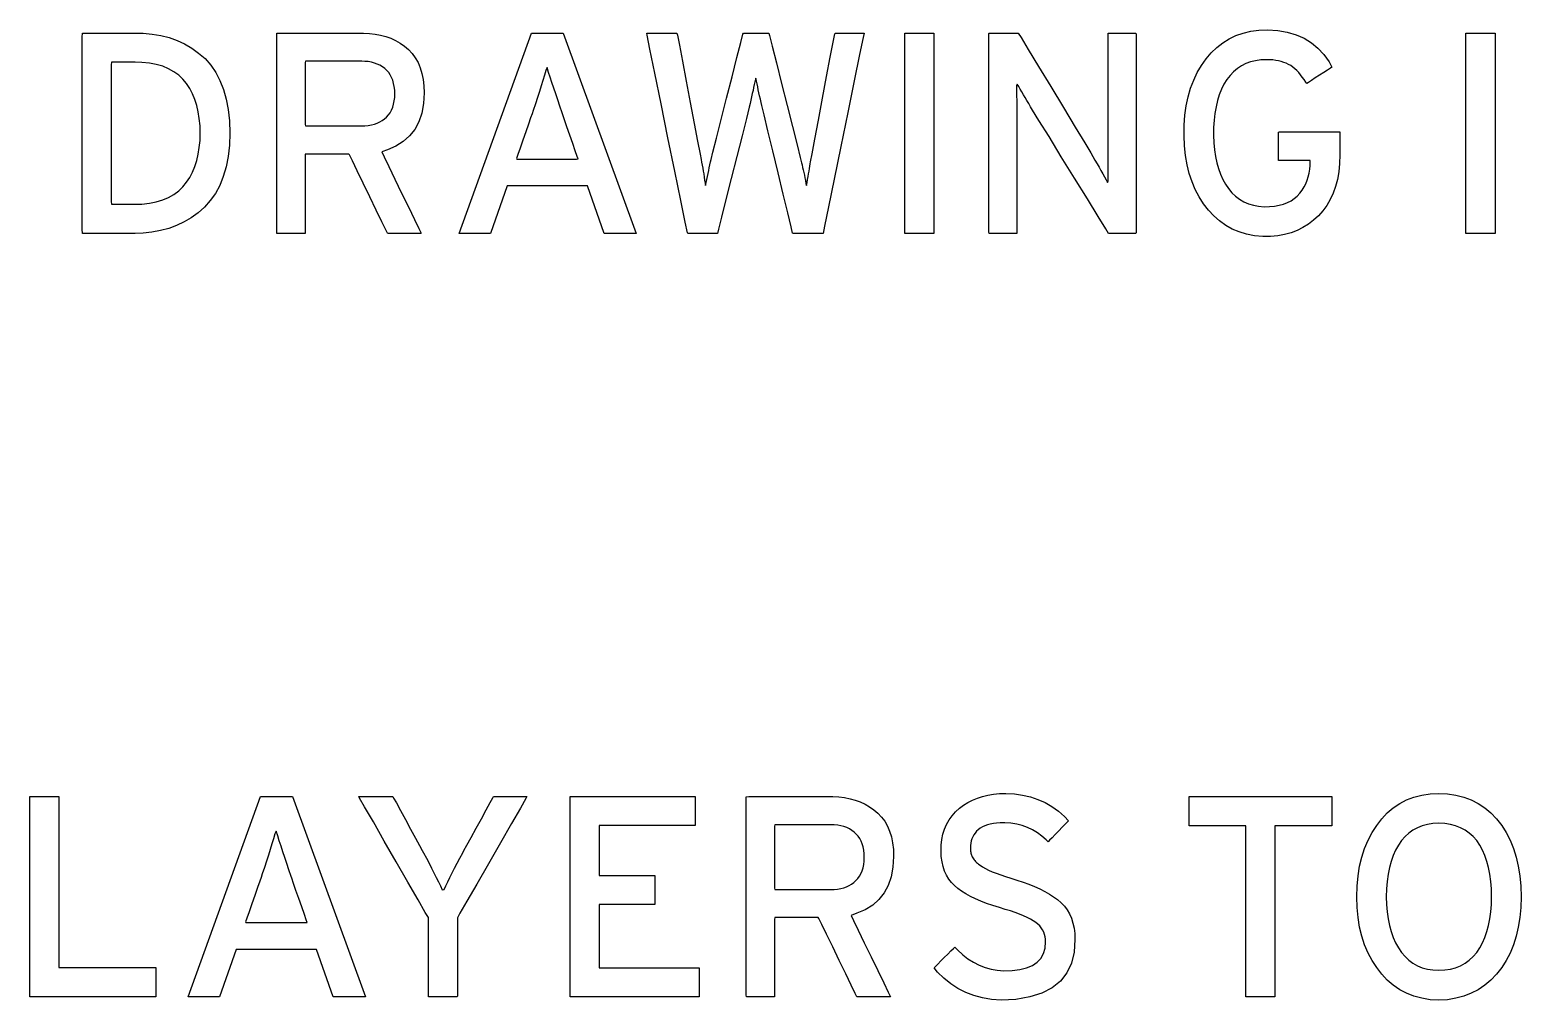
# Model space of a CAD drawing. Extents: x 1 to 47.7, y 0.2 to 33.4.
# Drawn here: x 2.282 to 4.234, y 22.892 to 24.162 of the extents above; entities that cross this region are included whole.
import ezdxf

# ---------------------------------------------------------------- set-up
doc = ezdxf.new("R2010")
doc.units = 0
doc.header["$MEASUREMENT"] = 0
doc.layers.add('6_0____DWG', color=7, linetype='CONTINUOUS')

msp = doc.modelspace()

# ---------------------------------------------------------------- linework, layer by layer
at = {"layer": '6_0____DWG'}
for points in [[(2.5439, 24.027), (2.5433, 24.0113), (2.5416, 23.9966), (2.539, 23.9829), (2.5353, 23.9703), (2.5307, 23.9587), (2.525, 23.9482), (2.5184, 23.9387), (2.5108, 23.9302), (2.5023, 23.9229), (2.4934, 23.9164), (2.484, 23.9109), (2.4742, 23.9062), (2.4639, 23.9023), (2.4532, 23.8994), (2.442, 23.8973), (2.4304, 23.8962), (2.42, 23.8958), (2.4166, 23.8958), (2.4089, 23.8958), (2.3984, 23.8958), (2.3863, 23.8958), (2.3742, 23.8958), (2.3633, 23.8958), (2.3551, 23.8958), (2.351, 23.8958), (2.3508, 23.9012), (2.3508, 23.924), (2.3508, 23.9599), (2.3508, 24.0038), (2.3508, 24.0503), (2.3508, 24.0941), (2.3508, 24.1301), (2.3508, 24.1529), (2.351, 24.1582), (2.3551, 24.1582), (2.3633, 24.1582), (2.3742, 24.1582), (2.3863, 24.1582), (2.3984, 24.1582), (2.4089, 24.1582), (2.4166, 24.1582), (2.42, 24.1582), (2.4306, 24.158), (2.4424, 24.1569), (2.4538, 24.155), (2.4646, 24.1522), (2.475, 24.1485), (2.4848, 24.1439), (2.4942, 24.1384), (2.5031, 24.132), (2.5115, 24.1247), (2.5189, 24.1162), (2.5254, 24.1067), (2.5309, 24.0961), (2.5355, 24.0844), (2.539, 24.0717), (2.5416, 24.0579), (2.5433, 24.043)], [(2.7984, 24.0798), (2.7975, 24.0658), (2.7951, 24.0532), (2.7912, 24.042), (2.7859, 24.032), (2.7792, 24.0234), (2.771, 24.016), (2.7613, 24.01), (2.7503, 24.0054), (2.7427, 24.0025), (2.7459, 23.9959), (2.752, 23.9834), (2.76, 23.9669), (2.7688, 23.9486), (2.7777, 23.9304), (2.7855, 23.9142), (2.7913, 23.9021), (2.7942, 23.8961), (2.7935, 23.8958), (2.7898, 23.8958), (2.784, 23.8958), (2.7769, 23.8958), (2.7693, 23.8958), (2.762, 23.8958), (2.7559, 23.8958), (2.7518, 23.8958), (2.7504, 23.8959), (2.7482, 23.9004), (2.743, 23.9111), (2.7357, 23.9262), (2.7272, 23.9437), (2.7185, 23.9615), (2.7106, 23.9779), (2.7043, 23.9909), (2.7006, 23.9985), (2.6996, 23.9997), (2.6957, 23.9997), (2.6888, 23.9997), (2.6798, 23.9997), (2.67, 23.9997), (2.6603, 23.9997), (2.6518, 23.9997), (2.6456, 23.9997), (2.6427, 23.9997), (2.6426, 23.9971), (2.6426, 23.9878), (2.6426, 23.9737), (2.6426, 23.9567), (2.6426, 23.9388), (2.6426, 23.9218), (2.6426, 23.9077), (2.6426, 23.8985), (2.6426, 23.8958), (2.6407, 23.8958), (2.6367, 23.8958), (2.6312, 23.8958), (2.6248, 23.8958), (2.6184, 23.8958), (2.6126, 23.8958), (2.6081, 23.8958), (2.6056, 23.8958), (2.6053, 23.8988), (2.6053, 23.918), (2.6053, 23.9508), (2.6053, 23.9922), (2.6053, 24.0374), (2.6053, 24.0815), (2.6053, 24.1195), (2.6053, 24.1467), (2.6053, 24.1581), (2.6088, 24.1582), (2.6192, 24.1582), (2.6347, 24.1582), (2.6531, 24.1582), (2.6724, 24.1582), (2.6904, 24.1582), (2.7052, 24.1582), (2.7145, 24.1582), (2.7189, 24.1582), (2.7267, 24.1578), (2.7342, 24.1569), (2.7413, 24.1555), (2.7482, 24.1536), (2.7547, 24.1513), (2.761, 24.1484), (2.7669, 24.145), (2.7725, 24.1411), (2.7779, 24.1366), (2.7826, 24.1315), (2.7867, 24.1259), (2.7903, 24.1196), (2.7931, 24.1128), (2.7954, 24.1054), (2.797, 24.0975), (2.798, 24.0889)], [(3.3205, 23.8958), (3.3191, 23.8958), (3.3153, 23.8958), (3.3098, 23.8958), (3.3033, 23.8958), (3.2966, 23.8958), (3.2902, 23.8958), (3.285, 23.8958), (3.2817, 23.8958), (3.2807, 23.8961), (3.2787, 23.9046), (3.2743, 23.9226), (3.2684, 23.9472), (3.2616, 23.9753), (3.2547, 24.0039), (3.2484, 24.0301), (3.2434, 24.0509), (3.2404, 24.0633), (3.2395, 24.0672), (3.2385, 24.0715), (3.2375, 24.0758), (3.2366, 24.0799), (3.2357, 24.0839), (3.2349, 24.0878), (3.2341, 24.0916), (3.2334, 24.0953), (3.2327, 24.0989), (3.232, 24.0979), (3.2312, 24.0943), (3.2304, 24.0906), (3.2296, 24.0868), (3.2288, 24.0828), (3.2279, 24.0788), (3.227, 24.0747), (3.2261, 24.0704), (3.2251, 24.0661), (3.2238, 24.061), (3.2201, 24.0461), (3.2144, 24.0237), (3.2075, 23.9965), (3.2002, 23.9677), (3.1933, 23.9402), (3.1874, 23.9171), (3.1835, 23.9013), (3.1821, 23.8958), (3.1805, 23.8958), (3.1767, 23.8958), (3.1712, 23.8958), (3.1648, 23.8958), (3.1582, 23.8958), (3.1521, 23.8958), (3.147, 23.8958), (3.1438, 23.8958), (3.1429, 23.8965), (3.1401, 23.9105), (3.1343, 23.9391), (3.1264, 23.9775), (3.1175, 24.0211), (3.1085, 24.0654), (3.1003, 24.1057), (3.0939, 24.1372), (3.0902, 24.1555), (3.0899, 24.1582), (3.0926, 24.1582), (3.0973, 24.1582), (3.1033, 24.1582), (3.11, 24.1582), (3.1166, 24.1582), (3.1225, 24.1582), (3.1269, 24.1582), (3.1292, 24.1582), (3.1299, 24.1554), (3.1324, 24.1423), (3.1364, 24.1213), (3.1413, 24.0952), (3.1466, 24.0671), (3.1518, 24.0399), (3.1563, 24.0164), (3.1595, 23.9996), (3.1608, 23.9925), (3.1615, 23.989), (3.1622, 23.9852), (3.1629, 23.9814), (3.1636, 23.9775), (3.1643, 23.9736), (3.1649, 23.9696), (3.1655, 23.9656), (3.1662, 23.9616), (3.1668, 23.9584), (3.1676, 23.9623), (3.1684, 23.9663), (3.1692, 23.9702), (3.17, 23.9741), (3.1708, 23.978), (3.1716, 23.9818), (3.1724, 23.9857), (3.1733, 23.9894), (3.174, 23.9926), (3.1764, 24.0021), (3.1811, 24.0206), (3.1873, 24.0451), (3.1943, 24.0729), (3.2014, 24.1009), (3.2078, 24.1261), (3.2128, 24.1458), (3.2156, 24.1568), (3.2163, 24.1582), (3.2186, 24.1582), (3.2227, 24.1582), (3.2279, 24.1582), (3.2335, 24.1582), (3.2392, 24.1582), (3.2441, 24.1582), (3.2477, 24.1582), (3.2495, 24.1582), (3.2505, 24.1548), (3.254, 24.1409), (3.2595, 24.1191), (3.2662, 24.0922), (3.2735, 24.0634), (3.2804, 24.0356), (3.2864, 24.0118), (3.2906, 23.9951), (3.2923, 23.9884), (3.293, 23.9854), (3.2938, 23.9822), (3.2946, 23.9789), (3.2953, 23.9755), (3.296, 23.972), (3.2968, 23.9685), (3.2975, 23.9649), (3.2981, 23.9611), (3.2988, 23.9586), (3.2996, 23.9626), (3.3003, 23.9664), (3.301, 23.9702), (3.3016, 23.9738), (3.3022, 23.9772), (3.3028, 23.9806), (3.3033, 23.9838), (3.3037, 23.9869), (3.3042, 23.9896), (3.3061, 23.9998), (3.3097, 24.019), (3.3145, 24.0443), (3.3198, 24.0727), (3.3252, 24.1012), (3.33, 24.1267), (3.3336, 24.1464), (3.3357, 24.1571), (3.3364, 24.1582), (3.3391, 24.1582), (3.3438, 24.1582), (3.3497, 24.1582), (3.3562, 24.1582), (3.3626, 24.1582), (3.3681, 24.1582), (3.3722, 24.1582), (3.3741, 24.1582), (3.3729, 24.1523), (3.3684, 24.13), (3.3614, 24.0957), (3.3528, 24.054), (3.3437, 24.0094), (3.335, 23.9667), (3.3276, 23.9304), (3.3224, 23.9052)], [(3.6942, 23.8958), (3.6905, 23.9018), (3.6806, 23.9179), (3.6665, 23.9409), (3.6498, 23.968), (3.6324, 23.9962), (3.6163, 24.0225), (3.6031, 24.0438), (3.5948, 24.0573), (3.5922, 24.0616), (3.5897, 24.0657), (3.5873, 24.0697), (3.585, 24.0736), (3.5828, 24.0774), (3.5807, 24.081), (3.5786, 24.0845), (3.5766, 24.088), (3.5747, 24.0913), (3.5739, 24.0891), (3.5739, 24.0828), (3.5739, 24.0763), (3.574, 24.0696), (3.574, 24.0627), (3.574, 24.0556), (3.5741, 24.0482), (3.5742, 24.0407), (3.5742, 24.033), (3.5743, 24.0282), (3.5743, 24.016), (3.5743, 23.9976), (3.5743, 23.9755), (3.5743, 23.9522), (3.5743, 23.9301), (3.5743, 23.9117), (3.5743, 23.8995), (3.5742, 23.8958), (3.5725, 23.8958), (3.5687, 23.8958), (3.5633, 23.8958), (3.5571, 23.8958), (3.5508, 23.8958), (3.5451, 23.8958), (3.5405, 23.8958), (3.5378, 23.8958), (3.5373, 23.8977), (3.5373, 23.9147), (3.5373, 23.9456), (3.5373, 23.9857), (3.5373, 24.0303), (3.5373, 24.0744), (3.5373, 24.1135), (3.5373, 24.1428), (3.5373, 24.1574), (3.5381, 24.1582), (3.5412, 24.1582), (3.5463, 24.1582), (3.5525, 24.1582), (3.5591, 24.1582), (3.5655, 24.1582), (3.5709, 24.1582), (3.5747, 24.1582), (3.5761, 24.1582), (3.5797, 24.1524), (3.5891, 24.1368), (3.6026, 24.1143), (3.6185, 24.088), (3.6351, 24.0606), (3.6505, 24.035), (3.663, 24.0142), (3.6709, 24.0011), (3.6736, 23.9966), (3.6764, 23.9918), (3.6791, 23.9871), (3.6818, 23.9825), (3.6842, 23.9782), (3.6866, 23.974), (3.6889, 23.9699), (3.691, 23.9661), (3.693, 23.9624), (3.6938, 23.9645), (3.6937, 23.971), (3.6937, 23.9777), (3.6936, 23.9846), (3.6936, 23.9916), (3.6935, 23.9989), (3.6935, 24.0063), (3.6935, 24.0139), (3.6935, 24.0217), (3.6935, 24.0265), (3.6935, 24.0386), (3.6935, 24.0569), (3.6935, 24.0789), (3.6935, 24.1021), (3.6935, 24.1241), (3.6935, 24.1424), (3.6935, 24.1546), (3.6935, 24.1582), (3.6952, 24.1582), (3.6991, 24.1582), (3.7045, 24.1582), (3.7106, 24.1582), (3.7169, 24.1582), (3.7227, 24.1582), (3.7273, 24.1582), (3.73, 24.1582), (3.7304, 24.1564), (3.7304, 24.1394), (3.7304, 24.1084), (3.7304, 24.0683), (3.7304, 24.0238), (3.7304, 23.9796), (3.7304, 23.9405), (3.7304, 23.9113), (3.7304, 23.8967), (3.7298, 23.8958), (3.7268, 23.8958), (3.7221, 23.8958), (3.7163, 23.8958), (3.7101, 23.8958), (3.7041, 23.8958), (3.6991, 23.8958), (3.6955, 23.8958)], [(3.997, 23.9985), (3.9966, 23.9873), (3.9955, 23.9766), (3.9938, 23.9666), (3.9913, 23.9571), (3.9882, 23.9483), (3.9844, 23.9401), (3.9799, 23.9324), (3.9748, 23.9254), (3.9689, 23.919), (3.9626, 23.9131), (3.9559, 23.9079), (3.9487, 23.9035), (3.9411, 23.8997), (3.9331, 23.8967), (3.9246, 23.8944), (3.9157, 23.8928), (3.9064, 23.8918), (3.8961, 23.8918), (3.8853, 23.8928), (3.875, 23.8948), (3.8653, 23.8977), (3.8562, 23.9015), (3.8476, 23.9063), (3.8396, 23.9121), (3.8321, 23.9187), (3.8252, 23.9263), (3.8187, 23.9347), (3.8129, 23.9437), (3.8078, 23.9532), (3.8035, 23.9634), (3.7999, 23.9743), (3.7971, 23.9857), (3.795, 23.9978), (3.7936, 24.0105), (3.793, 24.0239), (3.7932, 24.0375), (3.7942, 24.0505), (3.796, 24.0629), (3.7985, 24.0747), (3.8017, 24.0859), (3.8057, 24.0965), (3.8104, 24.1064), (3.8159, 24.1158), (3.8221, 24.1245), (3.8287, 24.1324), (3.8359, 24.1394), (3.8437, 24.1455), (3.852, 24.1507), (3.8609, 24.1549), (3.8704, 24.1582), (3.8804, 24.1605), (3.8909, 24.162), (3.9024, 24.1624), (3.9157, 24.1615), (3.9281, 24.1594), (3.9396, 24.156), (3.9501, 24.1514), (3.9597, 24.1455), (3.9683, 24.1384), (3.976, 24.1301), (3.9828, 24.1205), (3.9866, 24.1133), (3.9847, 24.1121), (3.981, 24.1097), (3.9761, 24.1065), (3.9705, 24.103), (3.9649, 24.0994), (3.9598, 24.0961), (3.9559, 24.0936), (3.9537, 24.0922), (3.9523, 24.0939), (3.9501, 24.0974), (3.9478, 24.1006), (3.9455, 24.1036), (3.9431, 24.1064), (3.9406, 24.109), (3.938, 24.1114), (3.9354, 24.1136), (3.9327, 24.1156), (3.9299, 24.1172), (3.9269, 24.1186), (3.9237, 24.1198), (3.9203, 24.1209), (3.9167, 24.1217), (3.913, 24.1224), (3.9091, 24.1229), (3.905, 24.1232), (3.9008, 24.1233), (3.8937, 24.1229), (3.8867, 24.122), (3.8801, 24.1203), (3.8739, 24.1181), (3.8681, 24.1152), (3.8628, 24.1116), (3.8578, 24.1075), (3.8532, 24.1027), (3.8491, 24.0972), (3.8453, 24.0911), (3.842, 24.0845), (3.8392, 24.0773), (3.8368, 24.0697), (3.8349, 24.0616), (3.8334, 24.053), (3.8324, 24.0439), (3.8318, 24.0343), (3.8317, 24.0243), (3.8321, 24.0146), (3.8329, 24.0054), (3.8342, 23.9966), (3.8359, 23.9884), (3.8381, 23.9806), (3.8407, 23.9734), (3.8439, 23.9666), (3.8474, 23.9603), (3.8514, 23.9544), (3.8558, 23.9491), (3.8606, 23.9444), (3.8658, 23.9405), (3.8714, 23.9372), (3.8774, 23.9346), (3.8838, 23.9326), (3.8907, 23.9314), (3.8979, 23.9308), (3.905, 23.931), (3.9115, 23.9316), (3.9175, 23.9327), (3.9232, 23.9342), (3.9283, 23.9362), (3.9331, 23.9386), (3.9374, 23.9414), (3.9413, 23.9447), (3.9447, 23.9484), (3.9476, 23.9524), (3.9501, 23.9566), (3.9523, 23.9609), (3.9541, 23.9653), (3.9556, 23.97), (3.9568, 23.9748), (3.9576, 23.9798), (3.9581, 23.9849), (3.9583, 23.99), (3.9583, 23.99), (3.9583, 23.9901), (3.9583, 23.9903), (3.9583, 23.9904), (3.9583, 23.9906), (3.9583, 23.9908), (3.9583, 23.991), (3.9583, 23.991), (3.9582, 23.9911), (3.956, 23.9911), (3.9516, 23.9911), (3.9456, 23.9911), (3.9387, 23.9911), (3.9317, 23.9911), (3.9253, 23.9911), (3.9202, 23.9911), (3.9172, 23.9911), (3.9167, 23.9913), (3.9167, 23.9937), (3.9167, 23.9981), (3.9167, 24.0037), (3.9167, 24.0101), (3.9167, 24.0164), (3.9167, 24.022), (3.9167, 24.0263), (3.9167, 24.0285), (3.9179, 24.0287), (3.9239, 24.0287), (3.9338, 24.0287), (3.9463, 24.0287), (3.9598, 24.0287), (3.9731, 24.0287), (3.9846, 24.0287), (3.993, 24.0287), (3.9969, 24.0287), (3.997, 24.028), (3.997, 24.0254), (3.997, 24.0215), (3.997, 24.0167), (3.997, 24.0116), (3.997, 24.0067), (3.997, 24.0025), (3.997, 23.9996)], [(2.5051, 24.027), (2.5049, 24.0368), (2.504, 24.0462), (2.5027, 24.055), (2.5007, 24.0633), (2.4982, 24.0712), (2.4952, 24.0786), (2.4916, 24.0855), (2.4874, 24.0919), (2.4826, 24.0978), (2.477, 24.1031), (2.4707, 24.1076), (2.4638, 24.1115), (2.4561, 24.1146), (2.4477, 24.117), (2.4387, 24.1188), (2.4289, 24.1198), (2.42, 24.1202), (2.4185, 24.1202), (2.415, 24.1202), (2.4103, 24.1202), (2.4048, 24.1202), (2.3994, 24.1202), (2.3945, 24.1202), (2.3908, 24.1202), (2.3889, 24.1202), (2.3888, 24.1164), (2.3888, 24.1002), (2.3888, 24.0747), (2.3888, 24.0435), (2.3888, 24.0105), (2.3888, 23.9794), (2.3888, 23.9539), (2.3888, 23.9377), (2.3889, 23.9339), (2.3908, 23.9339), (2.3945, 23.9339), (2.3994, 23.9339), (2.4048, 23.9339), (2.4103, 23.9339), (2.415, 23.9339), (2.4185, 23.9339), (2.42, 23.9339), (2.4289, 23.9342), (2.4387, 23.9353), (2.4477, 23.9371), (2.4561, 23.9396), (2.4638, 23.9428), (2.4707, 23.9467), (2.477, 23.9514), (2.4826, 23.9567), (2.4874, 23.9627), (2.4916, 23.9691), (2.4952, 23.976), (2.4982, 23.9833), (2.5007, 23.9911), (2.5027, 23.9994), (2.504, 24.0081), (2.5049, 24.0173)], [(2.76, 24.0787), (2.7598, 24.0835), (2.7592, 24.0881), (2.7584, 24.0923), (2.7572, 24.0963), (2.7557, 24.1), (2.754, 24.1033), (2.7519, 24.1064), (2.7495, 24.1091), (2.7467, 24.1117), (2.7437, 24.114), (2.7405, 24.1159), (2.737, 24.1176), (2.7333, 24.1189), (2.7294, 24.12), (2.7252, 24.1207), (2.7207, 24.1211), (2.7167, 24.1213), (2.713, 24.1213), (2.7048, 24.1213), (2.6935, 24.1213), (2.6806, 24.1213), (2.6676, 24.1213), (2.656, 24.1213), (2.6473, 24.1213), (2.6429, 24.1213), (2.6426, 24.1195), (2.6426, 24.1122), (2.6426, 24.1006), (2.6426, 24.0864), (2.6426, 24.0714), (2.6426, 24.0573), (2.6426, 24.0457), (2.6426, 24.0383), (2.6429, 24.0366), (2.6473, 24.0366), (2.656, 24.0366), (2.6676, 24.0366), (2.6806, 24.0366), (2.6935, 24.0366), (2.7048, 24.0366), (2.713, 24.0366), (2.7167, 24.0366), (2.7207, 24.0367), (2.725, 24.0371), (2.7292, 24.0378), (2.7331, 24.0388), (2.7367, 24.0401), (2.7402, 24.0417), (2.7434, 24.0435), (2.7464, 24.0457), (2.7491, 24.0482), (2.7516, 24.0509), (2.7538, 24.0539), (2.7556, 24.0573), (2.7571, 24.0609), (2.7583, 24.0649), (2.7592, 24.0692), (2.7598, 24.0738)], [(2.9788, 24.0537), (2.9759, 24.0623), (2.9731, 24.0706), (2.9705, 24.0785), (2.968, 24.0861), (2.9656, 24.0933), (2.9634, 24.1002), (2.9613, 24.1067), (2.9594, 24.1129), (2.9577, 24.1093), (2.9558, 24.103), (2.9538, 24.0962), (2.9515, 24.0891), (2.9492, 24.0816), (2.9466, 24.0738), (2.9439, 24.0655), (2.941, 24.0569), (2.9395, 24.0524), (2.9377, 24.0473), (2.9349, 24.039), (2.9313, 24.0287), (2.9275, 24.0178), (2.9239, 24.0075), (2.921, 23.9992), (2.9193, 23.9941), (2.9195, 23.9932), (2.9252, 23.9932), (2.9357, 23.9932), (2.9491, 23.9932), (2.9638, 23.9932), (2.978, 23.9932), (2.9899, 23.9932), (2.9977, 23.9932), (2.9998, 23.9933), (2.9987, 23.9967), (2.9961, 24.0039), (2.9928, 24.0137), (2.989, 24.0246), (2.9852, 24.0353), (2.982, 24.0446), (2.9797, 24.0512)], [(2.8418, 22.9995), (2.8418, 22.9957), (2.8418, 22.9854), (2.8418, 22.9707), (2.8418, 22.9534), (2.8418, 22.9355), (2.8418, 22.9189), (2.8418, 22.9056), (2.8418, 22.8974), (2.8416, 22.8958), (2.8393, 22.8958), (2.8348, 22.8958), (2.829, 22.8958), (2.8225, 22.8958), (2.816, 22.8958), (2.8103, 22.8958), (2.806, 22.8958), (2.8039, 22.8958), (2.8038, 22.8979), (2.8038, 22.9066), (2.8038, 22.9204), (2.8038, 22.9372), (2.8038, 22.9551), (2.8038, 22.9723), (2.8038, 22.9867), (2.8038, 22.9964), (2.8038, 22.9997), (2.7998, 23.0066), (2.7904, 23.023), (2.7771, 23.046), (2.7618, 23.0727), (2.7461, 23.1), (2.7318, 23.125), (2.7204, 23.1448), (2.7137, 23.1564), (2.713, 23.1582), (2.716, 23.1582), (2.7214, 23.1582), (2.7284, 23.1582), (2.7361, 23.1582), (2.7436, 23.1582), (2.7502, 23.1582), (2.7551, 23.1582), (2.7573, 23.1582), (2.7583, 23.1564), (2.7619, 23.15), (2.7672, 23.1401), (2.7737, 23.1283), (2.7805, 23.1158), (2.787, 23.1039), (2.7924, 23.0941), (2.7959, 23.0877), (2.7976, 23.0846), (2.8012, 23.0776), (2.8047, 23.0709), (2.808, 23.0645), (2.8112, 23.0583), (2.8141, 23.0523), (2.8169, 23.0467), (2.8196, 23.0412), (2.822, 23.0361), (2.8243, 23.0364), (2.8267, 23.0415), (2.8293, 23.0468), (2.832, 23.0524), (2.835, 23.0584), (2.8382, 23.0645), (2.8415, 23.071), (2.8451, 23.0778), (2.8488, 23.0848), (2.8504, 23.0877), (2.8541, 23.0946), (2.8597, 23.1047), (2.8663, 23.1167), (2.8732, 23.1293), (2.8796, 23.141), (2.8849, 23.1507), (2.8882, 23.1568), (2.8892, 23.1582), (2.8916, 23.1582), (2.8966, 23.1582), (2.9032, 23.1582), (2.9107, 23.1582), (2.9182, 23.1582), (2.9249, 23.1582), (2.9301, 23.1582), (2.9328, 23.1582), (2.9316, 23.1558), (2.9244, 23.1433), (2.9127, 23.1229), (2.8981, 23.0975), (2.8824, 23.0701), (2.8672, 23.0437), (2.8542, 23.0211), (2.8452, 23.0054)], [(3.4129, 23.0798), (3.412, 23.0658), (3.4096, 23.0532), (3.4057, 23.042), (3.4004, 23.032), (3.3937, 23.0234), (3.3855, 23.016), (3.3758, 23.01), (3.3648, 23.0054), (3.3572, 23.0025), (3.3604, 22.9959), (3.3665, 22.9834), (3.3745, 22.9669), (3.3833, 22.9486), (3.3922, 22.9304), (3.4, 22.9142), (3.4058, 22.9021), (3.4087, 22.8961), (3.408, 22.8958), (3.4043, 22.8958), (3.3985, 22.8958), (3.3914, 22.8958), (3.3838, 22.8958), (3.3765, 22.8958), (3.3704, 22.8958), (3.3663, 22.8958), (3.3649, 22.8959), (3.3627, 22.9004), (3.3575, 22.9111), (3.3502, 22.9262), (3.3417, 22.9437), (3.3331, 22.9615), (3.3251, 22.9779), (3.3188, 22.9909), (3.3151, 22.9985), (3.3141, 22.9997), (3.3102, 22.9997), (3.3033, 22.9997), (3.2943, 22.9997), (3.2845, 22.9997), (3.2748, 22.9997), (3.2663, 22.9997), (3.2601, 22.9997), (3.2572, 22.9997), (3.2571, 22.9971), (3.2571, 22.9878), (3.2571, 22.9737), (3.2571, 22.9567), (3.2571, 22.9388), (3.2571, 22.9218), (3.2571, 22.9077), (3.2571, 22.8985), (3.2571, 22.8958), (3.2552, 22.8958), (3.2512, 22.8958), (3.2457, 22.8958), (3.2393, 22.8958), (3.2329, 22.8958), (3.2271, 22.8958), (3.2226, 22.8958), (3.2201, 22.8958), (3.2198, 22.8988), (3.2198, 22.918), (3.2198, 22.9508), (3.2198, 22.9922), (3.2198, 23.0374), (3.2198, 23.0815), (3.2198, 23.1195), (3.2198, 23.1467), (3.2198, 23.1581), (3.2233, 23.1582), (3.2337, 23.1582), (3.2492, 23.1582), (3.2676, 23.1582), (3.2869, 23.1582), (3.3049, 23.1582), (3.3197, 23.1582), (3.329, 23.1582), (3.3334, 23.1582), (3.3412, 23.1578), (3.3487, 23.1569), (3.3558, 23.1555), (3.3627, 23.1536), (3.3692, 23.1513), (3.3755, 23.1484), (3.3814, 23.145), (3.387, 23.1411), (3.3924, 23.1366), (3.3971, 23.1315), (3.4012, 23.1259), (3.4048, 23.1196), (3.4076, 23.1128), (3.4099, 23.1054), (3.4115, 23.0975), (3.4126, 23.0889)], [(3.6502, 22.9712), (3.6492, 22.9546), (3.6457, 22.94), (3.6397, 22.9273), (3.6312, 22.9165), (3.6203, 22.9077), (3.6069, 22.9007), (3.591, 22.8958), (3.5727, 22.8927), (3.5536, 22.8917), (3.5411, 22.8927), (3.5292, 22.8947), (3.5179, 22.8978), (3.5072, 22.9019), (3.4971, 22.907), (3.4877, 22.9131), (3.4788, 22.9203), (3.4705, 22.9284), (3.4658, 22.9342), (3.4675, 22.9358), (3.4706, 22.9389), (3.4746, 22.943), (3.4792, 22.9475), (3.4838, 22.9521), (3.4879, 22.9562), (3.4911, 22.9593), (3.4928, 22.9611), (3.4967, 22.9574), (3.5033, 22.9512), (3.5102, 22.9458), (3.5174, 22.9413), (3.5248, 22.9375), (3.5325, 22.9344), (3.5404, 22.9322), (3.5486, 22.9308), (3.5571, 22.9301), (3.5679, 22.9303), (3.5781, 22.9316), (3.587, 22.9338), (3.5945, 22.937), (3.6007, 22.9412), (3.6055, 22.9464), (3.609, 22.9526), (3.6111, 22.9598), (3.6118, 22.968), (3.6117, 22.9715), (3.6112, 22.9748), (3.6104, 22.9778), (3.6093, 22.9808), (3.6079, 22.9836), (3.6062, 22.9862), (3.6041, 22.9888), (3.6017, 22.9912), (3.599, 22.9934), (3.5957, 22.9956), (3.5919, 22.9979), (3.5877, 23), (3.5829, 23.0022), (3.5777, 23.0043), (3.572, 23.0065), (3.5658, 23.0085), (3.5591, 23.0106), (3.5514, 23.0128), (3.5427, 23.0155), (3.5346, 23.0183), (3.527, 23.0212), (3.52, 23.0243), (3.5134, 23.0275), (3.5074, 23.0308), (3.5019, 23.0343), (3.4969, 23.0379), (3.4924, 23.0416), (3.4885, 23.0456), (3.485, 23.0502), (3.482, 23.0552), (3.4796, 23.0606), (3.4776, 23.0665), (3.4762, 23.0729), (3.4753, 23.0798), (3.4749, 23.0871), (3.4751, 23.0948), (3.4759, 23.1022), (3.4774, 23.1091), (3.4794, 23.1157), (3.4821, 23.1219), (3.4854, 23.1278), (3.4893, 23.1332), (3.4938, 23.1383), (3.499, 23.1429), (3.5044, 23.147), (3.5102, 23.1506), (3.5162, 23.1537), (3.5226, 23.1563), (3.5293, 23.1585), (3.5364, 23.1602), (3.5438, 23.1614), (3.5515, 23.1622), (3.5598, 23.1624), (3.571, 23.1618), (3.5817, 23.1603), (3.592, 23.1579), (3.6018, 23.1546), (3.6111, 23.1503), (3.62, 23.1452), (3.6285, 23.1392), (3.6365, 23.1323), (3.6419, 23.1267), (3.6404, 23.1252), (3.6374, 23.1221), (3.6335, 23.118), (3.629, 23.1134), (3.6245, 23.1087), (3.6203, 23.1044), (3.6171, 23.1011), (3.6152, 23.0991), (3.6124, 23.1015), (3.6069, 23.1066), (3.601, 23.111), (3.5948, 23.1148), (3.5882, 23.1179), (3.5813, 23.1204), (3.574, 23.1222), (3.5664, 23.1234), (3.5584, 23.124), (3.5524, 23.1239), (3.5477, 23.1236), (3.5434, 23.123), (3.5393, 23.1222), (3.5356, 23.1212), (3.5322, 23.12), (3.529, 23.1185), (3.5262, 23.1168), (3.5237, 23.1149), (3.5215, 23.1128), (3.5196, 23.1105), (3.5179, 23.1081), (3.5165, 23.1056), (3.5153, 23.1029), (3.5144, 23.1002), (3.5138, 23.0973), (3.5134, 23.0943), (3.5133, 23.0913), (3.5133, 23.0897), (3.5134, 23.0883), (3.5136, 23.0869), (3.5138, 23.0855), (3.5141, 23.0842), (3.5145, 23.0829), (3.5149, 23.0817), (3.5154, 23.0805), (3.5159, 23.0793), (3.5166, 23.0781), (3.5173, 23.0768), (3.5181, 23.0756), (3.5191, 23.0744), (3.5202, 23.0732), (3.5213, 23.0721), (3.5226, 23.0709), (3.524, 23.0698), (3.526, 23.0683), (3.5293, 23.0662), (3.533, 23.0641), (3.5372, 23.062), (3.542, 23.0599), (3.5472, 23.0578), (3.553, 23.0556), (3.5593, 23.0535), (3.5661, 23.0513), (3.5741, 23.0488), (3.5823, 23.0462), (3.59, 23.0434), (3.5973, 23.0404), (3.6042, 23.0373), (3.6107, 23.034), (3.6167, 23.0306), (3.6223, 23.027), (3.6275, 23.0233), (3.6322, 23.0193), (3.6364, 23.0149), (3.64, 23.01), (3.643, 23.0046), (3.6456, 22.9989), (3.6476, 22.9926), (3.649, 22.9859), (3.6499, 22.9788)], [(4.2344, 23.0271), (4.2339, 23.0132), (4.2326, 22.9999), (4.2306, 22.9872), (4.2278, 22.9753), (4.2242, 22.964), (4.2199, 22.9534), (4.2148, 22.9435), (4.2089, 22.9343), (4.2022, 22.9256), (4.1948, 22.9178), (4.1868, 22.9111), (4.1782, 22.9053), (4.1691, 22.9006), (4.1593, 22.8968), (4.149, 22.8941), (4.138, 22.8923), (4.1265, 22.8916), (4.1151, 22.8923), (4.1043, 22.8941), (4.094, 22.8968), (4.0844, 22.9006), (4.0754, 22.9053), (4.067, 22.9111), (4.0591, 22.9178), (4.0519, 22.9256), (4.0452, 22.9343), (4.0391, 22.9435), (4.0339, 22.9534), (4.0294, 22.964), (4.0258, 22.9753), (4.0229, 22.9872), (4.0208, 22.9999), (4.0195, 23.0132), (4.0191, 23.0271), (4.0195, 23.0411), (4.0208, 23.0544), (4.0229, 23.0671), (4.0258, 23.0791), (4.0294, 23.0904), (4.0339, 23.1011), (4.0391, 23.1111), (4.0452, 23.1205), (4.0519, 23.1291), (4.0591, 23.1368), (4.067, 23.1434), (4.0754, 23.1491), (4.0844, 23.1538), (4.094, 23.1574), (4.1043, 23.1601), (4.1151, 23.1618), (4.1265, 23.1624), (4.138, 23.1618), (4.149, 23.1601), (4.1593, 23.1574), (4.1691, 23.1538), (4.1782, 23.1491), (4.1868, 23.1434), (4.1948, 23.1368), (4.2022, 23.1291), (4.2089, 23.1205), (4.2148, 23.1111), (4.2199, 23.1011), (4.2242, 23.0904), (4.2278, 23.0791), (4.2306, 23.0671), (4.2326, 23.0544), (4.2339, 23.0411)], [(3.3745, 23.0787), (3.3743, 23.0835), (3.3737, 23.0881), (3.3729, 23.0923), (3.3717, 23.0963), (3.3702, 23.1), (3.3685, 23.1033), (3.3664, 23.1064), (3.364, 23.1091), (3.3612, 23.1117), (3.3582, 23.114), (3.355, 23.1159), (3.3515, 23.1176), (3.3478, 23.1189), (3.3439, 23.12), (3.3397, 23.1207), (3.3352, 23.1211), (3.3312, 23.1213), (3.3275, 23.1213), (3.3193, 23.1213), (3.308, 23.1213), (3.2951, 23.1213), (3.2821, 23.1213), (3.2705, 23.1213), (3.2618, 23.1213), (3.2574, 23.1213), (3.2571, 23.1195), (3.2571, 23.1122), (3.2571, 23.1006), (3.2571, 23.0864), (3.2571, 23.0714), (3.2571, 23.0573), (3.2571, 23.0457), (3.2571, 23.0383), (3.2574, 23.0366), (3.2618, 23.0366), (3.2705, 23.0366), (3.2821, 23.0366), (3.2951, 23.0366), (3.308, 23.0366), (3.3193, 23.0366), (3.3275, 23.0366), (3.3312, 23.0366), (3.3352, 23.0367), (3.3395, 23.0371), (3.3437, 23.0378), (3.3476, 23.0388), (3.3512, 23.0401), (3.3547, 23.0417), (3.3579, 23.0435), (3.3609, 23.0457), (3.3636, 23.0482), (3.3661, 23.0509), (3.3683, 23.0539), (3.3701, 23.0573), (3.3716, 23.0609), (3.3728, 23.0649), (3.3737, 23.0692), (3.3743, 23.0738)], [(4.1956, 23.0271), (4.1953, 23.0374), (4.1946, 23.0472), (4.1934, 23.0565), (4.1917, 23.0652), (4.1896, 23.0733), (4.1869, 23.081), (4.1838, 23.0881), (4.1802, 23.0947), (4.1761, 23.1006), (4.1715, 23.1059), (4.1664, 23.1104), (4.1609, 23.1143), (4.1549, 23.1174), (4.1485, 23.1199), (4.1417, 23.1217), (4.1343, 23.1228), (4.1265, 23.1233), (4.1189, 23.1228), (4.1117, 23.1217), (4.1049, 23.1199), (4.0986, 23.1174), (4.0927, 23.1143), (4.0873, 23.1104), (4.0823, 23.1059), (4.0777, 23.1006), (4.0736, 23.0947), (4.0699, 23.0881), (4.0667, 23.081), (4.064, 23.0733), (4.0618, 23.0652), (4.0601, 23.0565), (4.0588, 23.0472), (4.0581, 23.0374), (4.0578, 23.0271), (4.0581, 23.0169), (4.0588, 23.0073), (4.0601, 22.9981), (4.0618, 22.9895), (4.064, 22.9814), (4.0667, 22.9738), (4.0699, 22.9668), (4.0736, 22.9603), (4.0777, 22.9542), (4.0823, 22.9487), (4.0873, 22.944), (4.0927, 22.9399), (4.0986, 22.9366), (4.1049, 22.9341), (4.1117, 22.9322), (4.1189, 22.9312), (4.1265, 22.9308), (4.1343, 22.9312), (4.1417, 22.9322), (4.1485, 22.9341), (4.1549, 22.9366), (4.1609, 22.9399), (4.1664, 22.944), (4.1715, 22.9487), (4.1761, 22.9542), (4.1802, 22.9603), (4.1838, 22.9668), (4.1869, 22.9738), (4.1896, 22.9814), (4.1917, 22.9895), (4.1934, 22.9981), (4.1946, 23.0073), (4.1953, 23.0169)], [(2.6241, 23.0537), (2.6212, 23.0623), (2.6184, 23.0706), (2.6158, 23.0785), (2.6133, 23.0861), (2.611, 23.0933), (2.6087, 23.1002), (2.6067, 23.1067), (2.6047, 23.1129), (2.603, 23.1093), (2.6011, 23.103), (2.5991, 23.0962), (2.5969, 23.0891), (2.5945, 23.0816), (2.5919, 23.0738), (2.5892, 23.0655), (2.5863, 23.0569), (2.5848, 23.0524), (2.5831, 23.0473), (2.5802, 23.039), (2.5766, 23.0287), (2.5728, 23.0178), (2.5692, 23.0075), (2.5663, 22.9992), (2.5646, 22.9941), (2.5648, 22.9932), (2.5705, 22.9932), (2.581, 22.9932), (2.5945, 22.9932), (2.6092, 22.9932), (2.6233, 22.9932), (2.6352, 22.9932), (2.643, 22.9932), (2.6452, 22.9933), (2.644, 22.9967), (2.6415, 23.0039), (2.6381, 23.0137), (2.6343, 23.0246), (2.6305, 23.0353), (2.6273, 23.0446), (2.625, 23.0512)]]:
    msp.add_lwpolyline(points, close=True, dxfattribs=at)
for points in [[(3.0339, 23.8958), (3.012, 23.9581), (2.9069, 23.9581), (2.8851, 23.8958), (2.8442, 23.8958), (2.9387, 24.1582), (2.9805, 24.1582), (3.076, 23.8958), (3.0339, 23.8958)], [(3.4276, 23.8958), (3.4276, 24.1582), (3.4657, 24.1582), (3.4657, 23.8958), (3.4276, 23.8958)], [(4.1621, 23.8958), (4.1621, 24.1582), (4.2001, 24.1582), (4.2001, 23.8958), (4.1621, 23.8958)], [(2.2821, 22.8958), (2.2821, 23.1582), (2.3202, 23.1582), (2.3202, 22.9343), (2.447, 22.9343), (2.447, 22.8958), (2.2821, 22.8958)], [(2.6793, 22.8958), (2.6573, 22.9581), (2.5522, 22.9581), (2.5304, 22.8958), (2.4896, 22.8958), (2.584, 23.1582), (2.6258, 23.1582), (2.7214, 22.8958), (2.6793, 22.8958)], [(2.9893, 22.8958), (2.9893, 23.1582), (3.153, 23.1582), (3.153, 23.1202), (3.0273, 23.1202), (3.0273, 23.0549), (3.1003, 23.0549), (3.1003, 23.0169), (3.0273, 23.0169), (3.0273, 22.9339), (3.1585, 22.9339), (3.1585, 22.8958), (2.9893, 22.8958)], [(3.9121, 23.1198), (3.9121, 22.8958), (3.874, 22.8958), (3.874, 23.1198), (3.7999, 23.1198), (3.7999, 23.1582), (3.9863, 23.1582), (3.9863, 23.1198), (3.9121, 23.1198)]]:
    msp.add_lwpolyline(points, dxfattribs=at)

doc.saveas('drawing.dxf')
